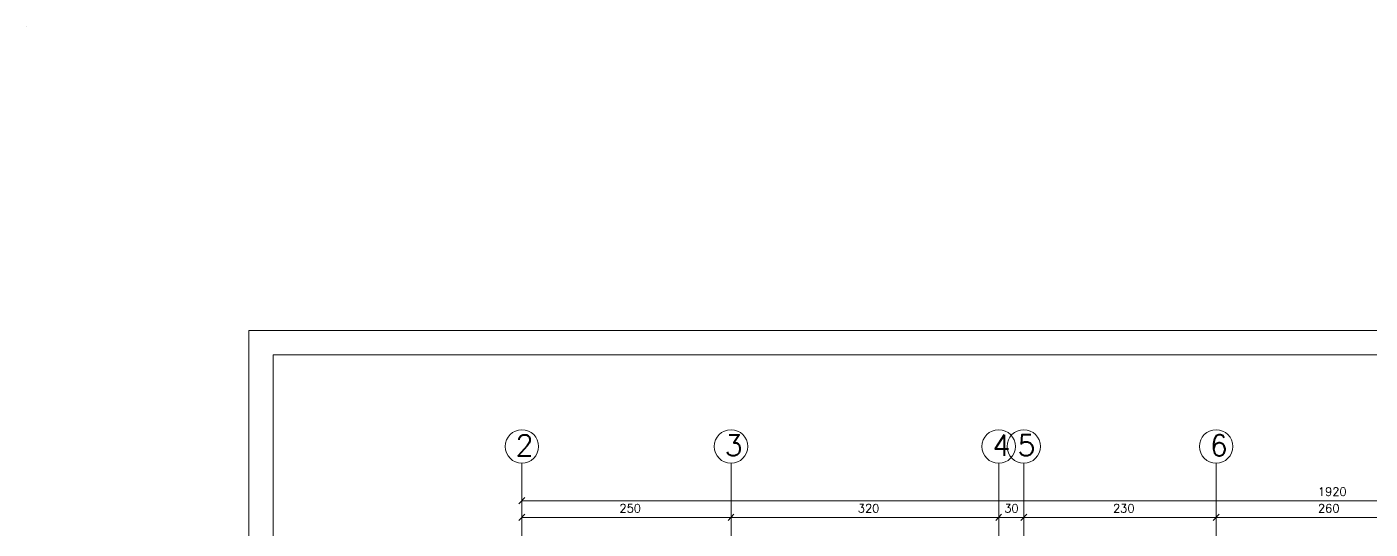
# Model space of a CAD drawing. Header units: inches. Extents: x -0.21 to 0.83, y 0.75 to 2.02.
# Drawn here: x -0.2085 to 0.1126, y 1.9046 to 2.0248 of the extents above; entities that cross this region are included whole.
import ezdxf

# ---------------------------------------------------------------- set-up
doc = ezdxf.new("R2010")
doc.units = ezdxf.units.IN
doc.header["$MEASUREMENT"] = 0
doc.linetypes.add('CENTER', pattern=[0.0065, 0.002, -0.001, 0.0005, -0.001, 0.002])
for name, color, linetype, lineweight in [('OLCU', 1, 'Continuous', 0), ('PENC2', 1, 'Continuous', 0), ('PENC3', 5, 'Continuous', 0), ('PENC4', 84, 'Continuous', 0), ('PEND2', 1, 'CENTER', 0)]:
    doc.layers.add(name, color=color, linetype=linetype, lineweight=lineweight)
doc.styles.add('RomanSTA', font='RomanSTA')

msp = doc.modelspace()

# ---------------------------------------------------------------- linework, layer by layer
at = {"layer": 'OLCU', "linetype": 'Continuous'}
for p, q in [((-0.09018, 1.90992), (-0.09018, 1.91442)), ((-0.09088, 1.91072), (-0.08947, 1.91222)), ((-0.09018, 1.91142), (0.29382, 1.91142)), ((-0.09088, 1.90672), (-0.08947, 1.90822)), ((-0.09018, 1.90592), (-0.09018, 1.91042)), ((-0.04088, 1.90672), (-0.03947, 1.90822)), ((-0.04018, 1.90592), (-0.04018, 1.91042)), ((0.02312, 1.90672), (0.02453, 1.90822)), ((0.02382, 1.90592), (0.02382, 1.91042)), ((0.02912, 1.90672), (0.03053, 1.90822)), ((0.02982, 1.90592), (0.02982, 1.91042)), ((0.07512, 1.90672), (0.07653, 1.90822)), ((0.07582, 1.90592), (0.07582, 1.91042)), ((-0.09018, 1.90742), (-0.04018, 1.90742)), ((-0.04018, 1.90742), (0.02382, 1.90742)), ((0.02382, 1.90742), (0.02982, 1.90742)), ((0.02982, 1.90742), (0.07582, 1.90742)), ((0.07582, 1.90742), (0.12782, 1.90742))]:
    msp.add_line(p, q, dxfattribs=at)
at = {"layer": 'PENC3'}
for points in [[(-0.15544, 1.95215), (-0.15544, 0.74675), (0.83473, 0.74675), (0.83473, 1.95215)], [(-0.14966, 1.94637), (-0.14966, 0.75254), (0.82895, 0.75254), (0.82895, 1.94637)]]:
    msp.add_lwpolyline(points, close=True, dxfattribs=at)
for centre in [(-0.09018, 1.92442), (-0.04018, 1.92442), (0.02382, 1.92442), (0.02982, 1.92442), (0.07582, 1.92442)]:
    msp.add_circle(centre, 0.004, dxfattribs=at)
at = {"layer": 'PEND2', "linetype": 'CENTER'}
for p, q in [((-0.09018, 1.92042), (-0.09018, 1.90042)), ((-0.04018, 1.92042), (-0.04018, 1.90042)), ((0.02382, 1.92042), (0.02382, 1.90042)), ((0.02982, 1.92042), (0.02982, 1.90042)), ((0.07582, 1.92042), (0.07582, 1.90042))]:
    msp.add_line(p, q, dxfattribs=at)

# ---------------------------------------------------------------- texts
at = {"layer": 'OLCU', "style": 'RomanSTA'}
for s, p in [('1920', (0.10016, 1.91262)), ('250', (-0.06684, 1.90862)), ('320', (-0.00984, 1.90862)), ('30', (0.02516, 1.90862)), ('230', (0.05116, 1.90862)), ('260', (0.10016, 1.90862))]:
    msp.add_text(s, height=0.002, dxfattribs=at).set_placement(p)
at = {"layer": 'PENC2', "style": 'RomanSTA'}
msp.add_text('5#1/C:\\Sta4V12\\disari\\nisan06\\TU2b', height=0.000001, dxfattribs=at).set_placement((-0.20854, 2.02482))
at = {"layer": 'PENC4', "style": 'RomanSTA'}
for s, p in [('2', (-0.09168, 1.92222)), ('3', (-0.04168, 1.92222)), ('4', (0.02232, 1.92222)), ('5', (0.02832, 1.92222)), ('6', (0.07432, 1.92222))]:
    msp.add_text(s, height=0.005, dxfattribs=at).set_placement(p)

doc.saveas('drawing.dxf')
